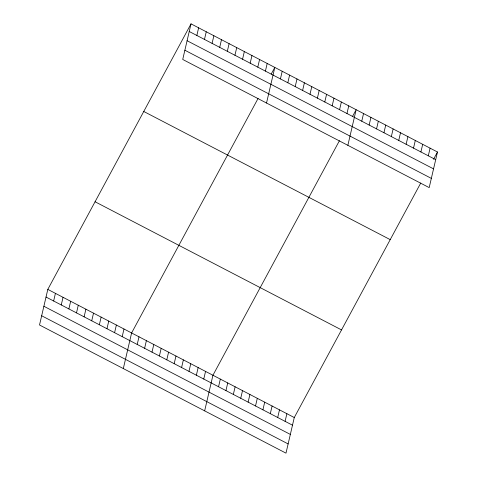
<?xml version="1.0" encoding="UTF-8"?>
<svg xmlns="http://www.w3.org/2000/svg" width="477" height="477" viewBox="0 0 477 477"><rect width="100%" height="100%" fill="white"/><g stroke="black" fill="none" stroke-linecap="round" stroke-linejoin="round"><path stroke-width="0.72" d="M191.015 23.85L182.727 59.458L429.193 187.61L437.481 152.002L191.015 23.85L47.807 289.39L39.519 324.998L285.985 453.15L294.273 417.542L420.744 183.037M53.645 300.999L55.421 293.349M61.259 304.958L63.042 297.308M68.879 308.923L70.662 301.273M76.499 312.882L78.276 305.232M84.113 316.841L85.896 309.191M91.733 320.806L93.516 313.156M99.353 324.765L101.13 317.116M106.967 328.725L108.75 321.075M114.587 332.69L116.37 325.04M122.207 336.649L123.984 328.999M196.852 35.459L198.629 27.809M123.316 368.566L131.604 332.958L258.075 98.459M204.472 39.424L206.249 31.774M137.215 344.454L138.998 336.804M212.086 43.383L213.869 35.733M144.614 348.299L146.391 340.65M219.706 47.342L221.483 39.692M152.008 352.145L153.785 344.495M227.326 51.307L229.103 43.657M159.401 355.991L161.178 348.341M234.94 55.266L236.723 47.617M166.795 359.831L168.572 352.181M242.56 59.226L244.337 51.576M174.188 363.677L175.965 356.027M250.181 63.191L251.957 55.541M181.582 367.523L183.365 359.873M257.795 67.15L259.577 59.5M188.975 371.368L190.758 363.718M265.415 71.109L267.192 63.459M196.369 375.214L198.152 367.564M266.524 103.032L274.812 67.424L271.204 74.114M203.762 379.054L205.545 371.404M280.428 78.92L282.205 71.27M204.651 410.858L212.939 375.25L339.409 140.751M287.822 82.76L289.599 75.11M218.549 386.746L220.332 379.096M295.215 86.605L296.992 78.955M225.949 390.591L227.726 382.942M302.609 90.451L304.392 82.801M233.342 394.437L235.119 386.787M310.002 94.297L311.785 86.647M240.736 398.277L242.513 390.627M317.396 98.143L319.179 90.493M248.129 402.123L249.906 394.473M324.789 101.983L326.572 94.333M255.523 405.969L257.3 398.319M332.183 105.828L333.966 98.179M262.916 409.815L264.699 402.165M339.576 109.674L341.359 102.024M270.31 413.66L272.093 406.01M346.97 113.52L348.753 105.87M277.703 417.506L279.486 409.856M347.858 145.324L356.146 109.716L352.539 116.406M285.097 421.346L286.88 413.696M361.763 121.206L363.54 113.556M369.156 125.052L370.933 117.402M376.55 128.897L378.327 121.247M383.943 132.743L385.726 125.093M391.337 136.589L393.12 128.939M398.73 140.429L400.513 132.779M406.124 144.275L407.907 136.625M413.517 148.12L415.3 140.471M420.911 151.966L422.694 144.316M428.304 155.812L430.087 148.162M433.545 159.306L437.481 152.002M189.232 31.5L435.704 159.652M187.085 40.724L433.557 168.882M184.873 50.234L431.345 178.386M143.756 111.475L390.222 239.633M95.066 201.759L341.532 329.917M47.807 289.39L294.273 417.542M46.025 297.04L292.49 425.192M43.878 306.264L290.344 434.416M41.666 315.768L288.132 443.926"/></g></svg>
